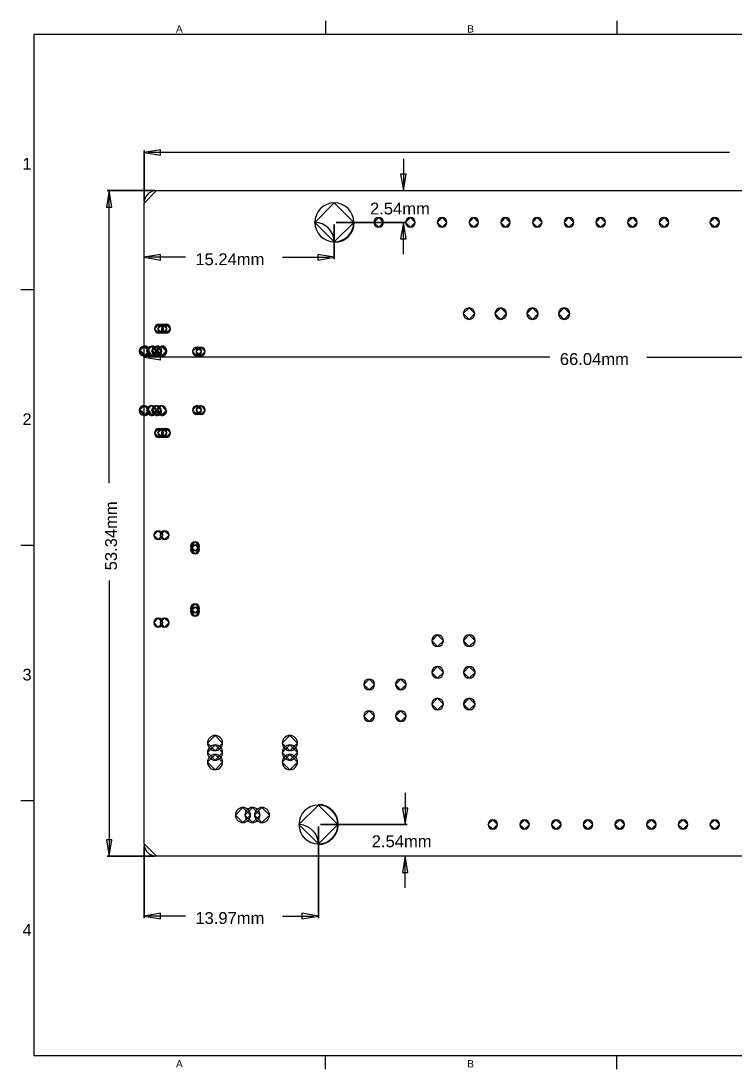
# Model space of a CAD drawing. Header units: inches. Extents: x 0 to 297, y -210 to 0.
# Drawn here: x 0 to 143, y -210 to 0 of the extents above; entities that cross this region are included whole.
import ezdxf

# ---------------------------------------------------------------- set-up
doc = ezdxf.new("R2010")
doc.units = ezdxf.units.IN
doc.header["$MEASUREMENT"] = 0
doc.styles.add('Arial0', font='arial.ttf', dxfattribs={"height": 2.265495})

msp = doc.modelspace()

# ---------------------------------------------------------------- linework, layer by layer
at = {"color": 18, "true_color": 0x000000}
for p, q in [((60.99, 0), (60.99, -2.65)), ((119.33, 0), (119.33, -2.65)), ((2.65, -2.65), (294.35, -2.65)), ((2.65, -207.35), (2.65, -2.65)), ((24.65, -36.5), (27.15, -34)), ((27.15, -34), (268.49, -34)), ((24.65, -164.85), (24.65, -36.5)), ((62.75, -36.45), (58.85, -40.35)), ((66.65, -40.35), (62.75, -36.45)), ((71.64, -39.39), (70.67, -40.35)), ((72.6, -40.35), (71.64, -39.39)), ((77.99, -39.39), (77.02, -40.35)), ((78.95, -40.35), (77.99, -39.39)), ((84.34, -39.39), (83.37, -40.35)), ((85.3, -40.35), (84.34, -39.39)), ((90.69, -39.39), (89.72, -40.35)), ((91.65, -40.35), (90.69, -39.39)), ((97.04, -39.39), (96.07, -40.35)), ((98, -40.35), (97.04, -39.39)), ((103.39, -39.39), (102.42, -40.35)), ((104.35, -40.35), (103.39, -39.39)), ((109.74, -39.39), (108.77, -40.35)), ((110.7, -40.35), (109.74, -39.39)), ((116.09, -39.39), (115.12, -40.35)), ((117.05, -40.35), (116.09, -39.39)), ((122.44, -39.39), (121.47, -40.35)), ((123.4, -40.35), (122.44, -39.39)), ((128.79, -39.39), (127.82, -40.35)), ((129.75, -40.35), (128.79, -39.39)), ((138.95, -39.39), (137.98, -40.35)), ((139.91, -40.35), (138.95, -39.39)), ((58.85, -40.35), (62.75, -44.25)), ((62.75, -44.25), (66.65, -40.35)), ((70.67, -40.35), (71.64, -41.32)), ((71.64, -41.32), (72.6, -40.35)), ((77.02, -40.35), (77.99, -41.32)), ((77.99, -41.32), (78.95, -40.35)), ((83.37, -40.35), (84.34, -41.32)), ((84.34, -41.32), (85.3, -40.35)), ((89.72, -40.35), (90.69, -41.32)), ((90.69, -41.32), (91.65, -40.35)), ((96.07, -40.35), (97.04, -41.32)), ((97.04, -41.32), (98, -40.35)), ((102.42, -40.35), (103.39, -41.32)), ((103.39, -41.32), (104.35, -40.35)), ((108.77, -40.35), (109.74, -41.32)), ((109.74, -41.32), (110.7, -40.35)), ((115.12, -40.35), (116.09, -41.32)), ((116.09, -41.32), (117.05, -40.35)), ((121.47, -40.35), (122.44, -41.32)), ((122.44, -41.32), (123.4, -40.35)), ((127.82, -40.35), (128.79, -41.32)), ((128.79, -41.32), (129.75, -40.35)), ((137.98, -40.35), (138.95, -41.32)), ((138.95, -41.32), (139.91, -40.35)), ((62.75, -44.35), (62.75, -44.35)), ((0, -53.82), (2.65, -53.82)), ((89.73, -57.49), (88.58, -58.64)), ((88.58, -58.64), (89.73, -59.79)), ((90.88, -58.64), (89.73, -57.49)), ((89.73, -59.79), (90.88, -58.64)), ((96.08, -57.49), (94.93, -58.64)), ((94.93, -58.64), (96.08, -59.79)), ((97.23, -58.64), (96.08, -57.49)), ((96.08, -59.79), (97.23, -58.64)), ((102.43, -57.49), (101.28, -58.64)), ((101.28, -58.64), (102.43, -59.79)), ((103.58, -58.64), (102.43, -57.49)), ((102.43, -59.79), (103.58, -58.64)), ((108.78, -57.49), (107.63, -58.64)), ((107.63, -58.64), (108.78, -59.79)), ((109.93, -58.64), (108.78, -57.49)), ((108.78, -59.79), (109.93, -58.64)), ((27.63, -60.77), (26.73, -61.67)), ((28.33, -60.77), (27.43, -61.67)), ((28.53, -61.67), (27.63, -60.77)), ((29.03, -60.77), (28.13, -61.67)), ((29.23, -61.67), (28.33, -60.77)), ((29.93, -61.67), (29.03, -60.77)), ((26.73, -61.67), (27.63, -62.57)), ((27.43, -61.67), (28.33, -62.57)), ((27.63, -62.57), (28.53, -61.67)), ((28.13, -61.67), (29.03, -62.57)), ((28.33, -62.57), (29.23, -61.67)), ((29.03, -62.57), (29.93, -61.67)), ((24.64, -65.2), (23.68, -66.17)), ((23.68, -66.17), (24.64, -67.13)), ((25.6, -66.17), (24.64, -65.2)), ((24.64, -67.13), (25.6, -66.17)), ((26.14, -65.2), (25.18, -66.17)), ((25.18, -66.17), (26.14, -67.13)), ((27.1, -66.17), (26.14, -65.2)), ((26.14, -67.13), (27.1, -66.17)), ((27.14, -65.2), (26.18, -66.17)), ((26.18, -66.17), (27.14, -67.13)), ((28.1, -66.17), (27.14, -65.2)), ((27.14, -67.13), (28.1, -66.17)), ((28.14, -65.2), (27.18, -66.17)), ((27.18, -66.17), (28.14, -67.13)), ((29.1, -66.17), (28.14, -65.2)), ((28.14, -67.13), (29.1, -66.17)), ((35.26, -65.33), (34.36, -66.23)), ((34.36, -66.23), (35.26, -67.13)), ((36.01, -65.33), (35.11, -66.23)), ((35.11, -66.23), (36.01, -67.13)), ((36.16, -66.23), (35.26, -65.33)), ((35.26, -67.13), (36.16, -66.23)), ((36.91, -66.23), (36.01, -65.33)), ((36.01, -67.13), (36.91, -66.23)), ((24.64, -67.23), (24.64, -67.23)), ((26.14, -67.23), (26.14, -67.23)), ((27.14, -67.23), (27.14, -67.23)), ((28.14, -67.23), (28.14, -67.23)), ((24.64, -77.08), (23.68, -78.04)), ((25.6, -78.04), (24.64, -77.08)), ((26.14, -77.08), (25.18, -78.04)), ((27.1, -78.04), (26.14, -77.08)), ((27.14, -77.08), (26.18, -78.04)), ((28.1, -78.04), (27.14, -77.08)), ((28.14, -77.08), (27.18, -78.04)), ((29.1, -78.04), (28.14, -77.08)), ((35.26, -77.08), (34.36, -77.98)), ((36.01, -77.08), (35.11, -77.98)), ((36.16, -77.98), (35.26, -77.08)), ((36.91, -77.98), (36.01, -77.08)), ((23.68, -78.04), (24.64, -79)), ((24.64, -79), (25.6, -78.04)), ((24.64, -79.1), (24.64, -79.1)), ((25.18, -78.04), (26.14, -79)), ((26.14, -79), (27.1, -78.04)), ((26.14, -79.1), (26.14, -79.1)), ((26.18, -78.04), (27.14, -79)), ((27.14, -79), (28.1, -78.04)), ((27.14, -79.1), (27.14, -79.1)), ((27.18, -78.04), (28.14, -79)), ((28.14, -79), (29.1, -78.04)), ((28.14, -79.1), (28.14, -79.1)), ((34.36, -77.98), (35.26, -78.88)), ((35.11, -77.98), (36.01, -78.88)), ((35.26, -78.88), (36.16, -77.98)), ((36.01, -78.88), (36.91, -77.98)), ((27.63, -81.64), (26.73, -82.54)), ((28.33, -81.64), (27.43, -82.54)), ((28.53, -82.54), (27.63, -81.64)), ((29.03, -81.64), (28.13, -82.54)), ((29.23, -82.54), (28.33, -81.64)), ((29.93, -82.54), (29.03, -81.64)), ((26.73, -82.54), (27.63, -83.44)), ((27.43, -82.54), (28.33, -83.44)), ((27.63, -83.44), (28.53, -82.54)), ((28.13, -82.54), (29.03, -83.44)), ((28.33, -83.44), (29.23, -82.54)), ((29.03, -83.44), (29.93, -82.54)), ((27.5, -102.13), (26.6, -103.03)), ((28.4, -103.03), (27.5, -102.13)), ((28.77, -102.13), (27.87, -103.03)), ((29.67, -103.03), (28.77, -102.13)), ((0, -105), (2.65, -105)), ((26.6, -103.03), (27.5, -103.93)), ((27.5, -103.93), (28.4, -103.03)), ((27.87, -103.03), (28.77, -103.93)), ((28.77, -103.93), (29.67, -103.03)), ((34.87, -104.35), (33.97, -105.25)), ((34.87, -104.99), (33.97, -105.89)), ((35.77, -105.25), (34.87, -104.35)), ((35.77, -105.89), (34.87, -104.99)), ((33.97, -105.25), (34.87, -106.15)), ((33.97, -105.89), (34.87, -106.79)), ((34.87, -106.15), (35.77, -105.25)), ((34.87, -106.79), (35.77, -105.89)), ((34.87, -116.8), (33.97, -117.7)), ((34.87, -117.43), (33.97, -118.33)), ((35.77, -117.7), (34.87, -116.8)), ((35.77, -118.33), (34.87, -117.43)), ((27.5, -119.65), (26.6, -120.55)), ((28.4, -120.55), (27.5, -119.65)), ((28.77, -119.65), (27.87, -120.55)), ((29.67, -120.55), (28.77, -119.65)), ((33.97, -117.7), (34.87, -118.6)), ((33.97, -118.33), (34.87, -119.23)), ((34.87, -118.6), (35.77, -117.7)), ((34.87, -119.23), (35.77, -118.33)), ((26.6, -120.55), (27.5, -121.45)), ((27.5, -121.45), (28.4, -120.55)), ((27.87, -120.55), (28.77, -121.45)), ((28.77, -121.45), (29.67, -120.55)), ((83.44, -123), (82.27, -124.17)), ((84.61, -124.17), (83.44, -123)), ((89.79, -123), (88.62, -124.17)), ((90.96, -124.17), (89.79, -123)), ((82.27, -124.17), (83.44, -125.34)), ((83.44, -125.34), (84.61, -124.17)), ((88.62, -124.17), (89.79, -125.34)), ((89.79, -125.34), (90.96, -124.17)), ((83.44, -129.35), (82.27, -130.52)), ((84.61, -130.52), (83.44, -129.35)), ((89.79, -129.35), (88.62, -130.52)), ((90.96, -130.52), (89.79, -129.35)), ((69.73, -131.85), (68.65, -132.94)), ((70.82, -132.94), (69.73, -131.85)), ((76.08, -131.85), (75, -132.94)), ((77.17, -132.94), (76.08, -131.85)), ((82.27, -130.52), (83.44, -131.69)), ((83.44, -131.69), (84.61, -130.52)), ((88.62, -130.52), (89.79, -131.69)), ((89.79, -131.69), (90.96, -130.52)), ((68.65, -132.94), (69.73, -134.02)), ((69.73, -134.02), (70.82, -132.94)), ((75, -132.94), (76.08, -134.02)), ((76.08, -134.02), (77.17, -132.94)), ((83.44, -135.7), (82.27, -136.87)), ((84.61, -136.87), (83.44, -135.7)), ((89.79, -135.7), (88.62, -136.87)), ((90.96, -136.87), (89.79, -135.7)), ((69.73, -138.2), (68.65, -139.29)), ((70.82, -139.29), (69.73, -138.2)), ((76.08, -138.2), (75, -139.29)), ((77.17, -139.29), (76.08, -138.2)), ((82.27, -136.87), (83.44, -138.04)), ((83.44, -138.04), (84.61, -136.87)), ((88.62, -136.87), (89.79, -138.04)), ((89.79, -138.04), (90.96, -136.87)), ((68.65, -139.29), (69.73, -140.37)), ((69.73, -140.37), (70.82, -139.29)), ((75, -139.29), (76.08, -140.37)), ((76.08, -140.37), (77.17, -139.29)), ((38.87, -143.16), (37.34, -144.68)), ((37.34, -144.68), (38.87, -146.21)), ((40.39, -144.68), (38.87, -143.16)), ((38.87, -146.21), (40.39, -144.68)), ((53.86, -143.16), (52.33, -144.68)), ((52.33, -144.68), (53.86, -146.21)), ((55.38, -144.68), (53.86, -143.16)), ((53.86, -146.21), (55.38, -144.68)), ((38.87, -145.06), (37.34, -146.59)), ((37.34, -146.59), (38.87, -148.11)), ((38.87, -146.97), (37.34, -148.49)), ((40.39, -146.59), (38.87, -145.06)), ((38.87, -148.11), (40.39, -146.59)), ((40.39, -148.49), (38.87, -146.97)), ((53.86, -145.06), (52.33, -146.59)), ((52.33, -146.59), (53.86, -148.11)), ((53.86, -146.97), (52.33, -148.49)), ((55.38, -146.59), (53.86, -145.06)), ((53.86, -148.11), (55.38, -146.59)), ((55.38, -148.49), (53.86, -146.97)), ((37.34, -148.49), (38.87, -150.02)), ((38.87, -150.02), (40.39, -148.49)), ((52.33, -148.49), (53.86, -150.02)), ((53.86, -150.02), (55.38, -148.49)), ((0, -156.18), (2.65, -156.18)), ((59.57, -157.1), (55.67, -161)), ((63.47, -161), (59.57, -157.1)), ((44.46, -157.57), (42.93, -159.1)), ((42.93, -159.1), (44.46, -160.62)), ((45.98, -159.1), (44.46, -157.57)), ((44.46, -160.62), (45.98, -159.1)), ((46.36, -157.57), (44.84, -159.1)), ((44.84, -159.1), (46.36, -160.62)), ((47.89, -159.1), (46.36, -157.57)), ((46.36, -160.62), (47.89, -159.1)), ((48.27, -157.57), (46.74, -159.1)), ((46.74, -159.1), (48.27, -160.62)), ((49.79, -159.1), (48.27, -157.57)), ((48.27, -160.62), (49.79, -159.1)), ((55.67, -161), (59.57, -164.9)), ((59.57, -164.9), (63.47, -161)), ((94.5, -160.04), (93.53, -161)), ((93.53, -161), (94.5, -161.97)), ((95.46, -161), (94.5, -160.04)), ((94.5, -161.97), (95.46, -161)), ((100.85, -160.04), (99.88, -161)), ((99.88, -161), (100.85, -161.97)), ((101.81, -161), (100.85, -160.04)), ((100.85, -161.97), (101.81, -161)), ((107.2, -160.04), (106.23, -161)), ((106.23, -161), (107.2, -161.97)), ((108.16, -161), (107.2, -160.04)), ((107.2, -161.97), (108.16, -161)), ((113.55, -160.04), (112.58, -161)), ((112.58, -161), (113.55, -161.97)), ((114.51, -161), (113.55, -160.04)), ((113.55, -161.97), (114.51, -161)), ((119.9, -160.04), (118.93, -161)), ((118.93, -161), (119.9, -161.97)), ((120.86, -161), (119.9, -160.04)), ((119.9, -161.97), (120.86, -161)), ((126.25, -160.04), (125.28, -161)), ((125.28, -161), (126.25, -161.97)), ((127.21, -161), (126.25, -160.04)), ((126.25, -161.97), (127.21, -161)), ((132.6, -160.04), (131.63, -161)), ((131.63, -161), (132.6, -161.97)), ((133.56, -161), (132.6, -160.04)), ((132.6, -161.97), (133.56, -161)), ((138.95, -160.04), (137.98, -161)), ((137.98, -161), (138.95, -161.97)), ((139.91, -161), (138.95, -160.04)), ((138.95, -161.97), (139.91, -161)), ((27.15, -167.35), (24.65, -164.85)), ((59.57, -165), (59.57, -165)), ((269.8, -167.35), (27.15, -167.35)), ((294.35, -207.35), (2.65, -207.35)), ((60.99, -210), (60.99, -207.35)), ((119.33, -210), (119.33, -207.35))]:
    msp.add_line(p, q, dxfattribs=at)
at = {"color": 152, "true_color": 0x007ac0}
for p, q in [((27.95, -25.8), (24.65, -26.35)), ((24.65, -36.1), (24.65, -25.95)), ((24.65, -25.95), (24.65, -36.1)), ((24.65, -26.35), (27.95, -26.9)), ((141.92, -26.35), (25.55, -26.35)), ((27.95, -26.9), (27.95, -25.8)), ((76.59, -27.65), (76.59, -33.1)), ((77.14, -30.7), (76.04, -30.7)), ((76.04, -30.7), (76.59, -34)), ((76.59, -34), (77.14, -30.7)), ((17.65, -34), (17.1, -37.3)), ((26.75, -34), (17.25, -34)), ((17.25, -34), (26.75, -34)), ((18.2, -37.3), (17.65, -34)), ((17.65, -92.63), (17.65, -34.91)), ((76.59, -34), (76.59, -34)), ((17.1, -37.3), (18.2, -37.3)), ((62.75, -40.75), (62.75, -47.75)), ((62.75, -47.75), (62.75, -40.75)), ((63.15, -40.35), (76.99, -40.35)), ((76.99, -40.35), (63.15, -40.35)), ((76.59, -40.35), (76.04, -43.65)), ((77.14, -43.65), (76.59, -40.35)), ((76.59, -46.7), (76.59, -41.26)), ((76.04, -43.65), (77.14, -43.65)), ((27.95, -46.8), (24.65, -47.35)), ((24.65, -47.35), (24.65, -47.35)), ((24.65, -47.35), (27.95, -47.9)), ((32.92, -47.35), (25.55, -47.35)), ((27.95, -47.9), (27.95, -46.8)), ((52.37, -47.35), (61.84, -47.35)), ((62.75, -47.35), (59.45, -46.8)), ((59.45, -46.8), (59.45, -47.9)), ((59.45, -47.9), (62.75, -47.35)), ((27.95, -66.8), (24.65, -67.35)), ((27.95, -67.9), (27.95, -66.8)), ((24.65, -67.35), (24.65, -67.35)), ((24.65, -67.35), (27.95, -67.9)), ((105.92, -67.35), (25.55, -67.35)), ((125.37, -67.35), (188.84, -67.35)), ((17.65, -112.08), (17.65, -166.45)), ((76.94, -154.65), (76.94, -160.1)), ((77.49, -157.7), (76.39, -157.7)), ((76.39, -157.7), (76.94, -161)), ((76.94, -161), (77.49, -157.7)), ((59.57, -161.4), (59.57, -179.75)), ((59.57, -179.75), (59.57, -161.4)), ((59.97, -161), (77.34, -161)), ((77.34, -161), (59.97, -161)), ((18.2, -164.05), (17.1, -164.05)), ((17.1, -164.05), (17.65, -167.35)), ((17.65, -167.35), (18.2, -164.05)), ((24.65, -165.25), (24.65, -179.75)), ((24.65, -179.75), (24.65, -165.25)), ((26.75, -167.35), (17.25, -167.35)), ((17.25, -167.35), (26.75, -167.35)), ((76.94, -167.35), (76.39, -170.65)), ((76.94, -167.35), (76.94, -167.35)), ((77.49, -170.65), (76.94, -167.35)), ((76.94, -173.7), (76.94, -168.26)), ((76.39, -170.65), (77.49, -170.65)), ((27.95, -178.8), (24.65, -179.35)), ((24.65, -179.35), (27.95, -179.9)), ((32.92, -179.35), (25.55, -179.35)), ((27.95, -179.9), (27.95, -178.8)), ((52.37, -179.35), (58.66, -179.35)), ((59.57, -179.35), (56.27, -178.8)), ((56.27, -178.8), (56.27, -179.9)), ((56.27, -179.9), (59.57, -179.35))]:
    msp.add_line(p, q, dxfattribs=at)
at = {"color": 18, "true_color": 0x000000}
for centre, radius, start, end in [((27.15, -36.5), 2.5, 90, 180), ((62.75, -40.35), 4, 270, 270), ((62.75, -40.35), 3.9, 90, 180), ((62.75, -40.35), 3.9, 0, 90), ((71.64, -40.35), 0.962, 90, 180), ((71.64, -40.35), 0.962, 0, 90), ((77.99, -40.35), 0.962, 90, 180), ((77.99, -40.35), 0.962, 0, 90), ((84.34, -40.35), 0.962, 90, 180), ((84.34, -40.35), 0.962, 0, 90), ((90.69, -40.35), 0.962, 90, 180), ((90.69, -40.35), 0.962, 0, 90), ((97.04, -40.35), 0.962, 90, 180), ((97.04, -40.35), 0.962, 0, 90), ((103.39, -40.35), 0.962, 90, 180), ((103.39, -40.35), 0.962, 0, 90), ((109.74, -40.35), 0.962, 90, 180), ((109.74, -40.35), 0.962, 0, 90), ((116.09, -40.35), 0.962, 90, 180), ((116.09, -40.35), 0.962, 0, 90), ((122.44, -40.35), 0.962, 90, 180), ((122.44, -40.35), 0.962, 0, 90), ((128.79, -40.35), 0.962, 90, 180), ((128.79, -40.35), 0.962, 0, 90), ((138.95, -40.35), 0.962, 90, 180), ((138.95, -40.35), 0.962, 0, 90), ((58.75, -44.35), 4, 0, 90), ((62.75, -40.35), 3.9, 180, 270), ((62.75, -40.35), 4, 270, 0), ((62.75, -40.35), 3.9, 270, 0), ((71.64, -40.35), 0.962, 180, 270), ((71.64, -40.35), 0.962, 270, 0), ((77.99, -40.35), 0.962, 180, 270), ((77.99, -40.35), 0.962, 270, 0), ((84.34, -40.35), 0.962, 180, 270), ((84.34, -40.35), 0.962, 270, 0), ((90.69, -40.35), 0.962, 180, 270), ((90.69, -40.35), 0.962, 270, 0), ((97.04, -40.35), 0.962, 180, 270), ((97.04, -40.35), 0.962, 270, 0), ((103.39, -40.35), 0.962, 180, 270), ((103.39, -40.35), 0.962, 270, 0), ((109.74, -40.35), 0.962, 180, 270), ((109.74, -40.35), 0.962, 270, 0), ((116.09, -40.35), 0.962, 180, 270), ((116.09, -40.35), 0.962, 270, 0), ((122.44, -40.35), 0.962, 180, 270), ((122.44, -40.35), 0.962, 270, 0), ((128.79, -40.35), 0.962, 180, 270), ((128.79, -40.35), 0.962, 270, 0), ((138.95, -40.35), 0.962, 180, 270), ((138.95, -40.35), 0.962, 270, 0), ((89.73, -58.64), 1.15, 90, 180), ((89.73, -58.64), 1.15, 180, 270), ((89.73, -58.64), 1.15, 0, 90), ((89.73, -58.64), 1.15, 270, 0), ((96.08, -58.64), 1.15, 90, 180), ((96.08, -58.64), 1.15, 180, 270), ((96.08, -58.64), 1.15, 0, 90), ((96.08, -58.64), 1.15, 270, 0), ((102.43, -58.64), 1.15, 90, 180), ((102.43, -58.64), 1.15, 180, 270), ((102.43, -58.64), 1.15, 0, 90), ((102.43, -58.64), 1.15, 270, 0), ((108.78, -58.64), 1.15, 90, 180), ((108.78, -58.64), 1.15, 180, 270), ((108.78, -58.64), 1.15, 0, 90), ((108.78, -58.64), 1.15, 270, 0), ((27.63, -61.67), 0.9, 90, 180), ((28.33, -61.67), 0.9, 90, 180), ((27.63, -61.67), 0.9, 0, 90), ((29.03, -61.67), 0.9, 90, 180), ((28.33, -61.67), 0.9, 0, 90), ((29.03, -61.67), 0.9, 0, 90), ((27.63, -61.67), 0.9, 180, 270), ((28.33, -61.67), 0.9, 180, 270), ((27.63, -61.67), 0.9, 270, 0), ((29.03, -61.67), 0.9, 180, 270), ((28.33, -61.67), 0.9, 270, 0), ((29.03, -61.67), 0.9, 270, 0), ((23.58, -67.23), 1.06, 0, 90), ((24.64, -66.17), 0.962, 90, 180), ((24.64, -66.17), 0.962, 180, 270), ((24.64, -66.17), 1.06, 270, 90), ((24.64, -66.17), 0.962, 0, 90), ((24.64, -66.17), 1.06, 270, 0), ((24.64, -66.17), 0.962, 270, 0), ((25.08, -67.23), 1.06, 0, 90), ((26.14, -66.17), 0.962, 90, 180), ((26.14, -66.17), 0.962, 180, 270), ((26.08, -67.23), 1.06, 0, 90), ((26.14, -66.17), 1.06, 270, 90), ((26.14, -66.17), 0.962, 0, 90), ((26.14, -66.17), 1.06, 270, 0), ((26.14, -66.17), 0.962, 270, 0), ((27.14, -66.17), 0.962, 90, 180), ((27.14, -66.17), 0.962, 180, 270), ((28.14, -66.17), 1.06, 270, 270), ((27.08, -67.23), 1.06, 0, 90), ((27.14, -66.17), 1.06, 270, 90), ((27.14, -66.17), 0.962, 0, 90), ((27.14, -66.17), 1.06, 270, 0), ((27.14, -66.17), 0.962, 270, 0), ((28.14, -66.17), 0.962, 90, 180), ((28.14, -66.17), 0.962, 180, 270), ((28.14, -66.17), 1.06, 270, 90), ((28.14, -66.17), 0.962, 0, 90), ((28.14, -66.17), 1.06, 270, 0), ((28.14, -66.17), 0.962, 270, 0), ((35.26, -66.23), 0.9, 90, 180), ((35.26, -66.23), 0.9, 180, 270), ((36.01, -66.23), 0.9, 90, 180), ((36.01, -66.23), 0.9, 180, 270), ((35.26, -66.23), 0.9, 0, 90), ((35.26, -66.23), 0.9, 270, 0), ((36.01, -66.23), 0.9, 0, 90), ((36.01, -66.23), 0.9, 270, 0), ((24.64, -68.29), 1.06, 90, 90), ((26.14, -68.29), 1.06, 90, 90), ((27.14, -68.29), 1.06, 90, 90), ((24.64, -78.04), 0.962, 90, 180), ((24.64, -78.04), 0.962, 0, 90), ((26.14, -78.04), 0.962, 90, 180), ((26.14, -78.04), 0.962, 0, 90), ((27.14, -78.04), 0.962, 90, 180), ((27.14, -78.04), 0.962, 0, 90), ((28.14, -78.04), 0.962, 90, 180), ((28.14, -78.04), 0.962, 0, 90), ((35.26, -77.98), 0.9, 90, 180), ((36.01, -77.98), 0.9, 90, 180), ((35.26, -77.98), 0.9, 0, 90), ((36.01, -77.98), 0.9, 0, 90), ((23.58, -79.11), 1.06, 0.5945, 0.5945), ((23.58, -79.1), 1.06, 0, 90), ((24.64, -78.04), 0.962, 180, 270), ((25.08, -79.12), 1.06, 0.8952, 0.8952), ((24.64, -78.04), 1.06, 270, 0), ((24.64, -78.04), 0.962, 270, 0), ((26.08, -79.12), 1.06, 0.8952, 0.8952), ((25.08, -79.1), 1.06, 0, 90), ((26.14, -78.04), 0.962, 180, 270), ((27.08, -79.1), 1.06, 0, 0), ((26.08, -79.1), 1.06, 0, 90), ((26.14, -78.04), 1.06, 270, 0), ((26.14, -78.04), 0.962, 270, 0), ((27.14, -78.04), 0.962, 180, 270), ((27.08, -79.1), 1.06, 0, 90), ((27.14, -78.04), 1.06, 270, 0), ((27.14, -78.04), 0.962, 270, 0), ((28.14, -78.04), 0.962, 180, 270), ((28.14, -78.04), 1.06, 270, 0), ((28.14, -78.04), 0.962, 270, 0), ((35.26, -77.98), 0.9, 180, 270), ((36.01, -77.98), 0.9, 180, 270), ((35.26, -77.98), 0.9, 270, 0), ((36.01, -77.98), 0.9, 270, 0), ((27.63, -82.54), 0.9, 90, 180), ((28.33, -82.54), 0.9, 90, 180), ((27.63, -82.54), 0.9, 0, 90), ((29.03, -82.54), 0.9, 90, 180), ((28.33, -82.54), 0.9, 0, 90), ((29.03, -82.54), 0.9, 0, 90), ((27.63, -82.54), 0.9, 180, 270), ((28.33, -82.54), 0.9, 180, 270), ((27.63, -82.54), 0.9, 270, 0), ((29.03, -82.54), 0.9, 180, 270), ((28.33, -82.54), 0.9, 270, 0), ((29.03, -82.54), 0.9, 270, 0), ((27.5, -103.03), 0.9, 90, 180), ((27.5, -103.03), 0.9, 0, 90), ((28.77, -103.03), 0.9, 90, 180), ((28.77, -103.03), 0.9, 0, 90), ((27.5, -103.03), 0.9, 180, 270), ((27.5, -103.03), 0.9, 270, 0), ((28.77, -103.03), 0.9, 180, 270), ((28.77, -103.03), 0.9, 270, 0), ((34.87, -105.25), 0.9, 90, 180), ((34.87, -105.89), 0.9, 90, 180), ((34.87, -105.25), 0.9, 0, 90), ((34.87, -105.89), 0.9, 0, 90), ((34.87, -105.25), 0.9, 180, 270), ((34.87, -105.89), 0.9, 180, 270), ((34.87, -105.25), 0.9, 270, 0), ((34.87, -105.89), 0.9, 270, 0), ((34.87, -117.7), 0.9, 90, 180), ((34.87, -118.33), 0.9, 90, 180), ((34.87, -117.7), 0.9, 0, 90), ((34.87, -118.33), 0.9, 0, 90), ((27.5, -120.55), 0.9, 90, 180), ((27.5, -120.55), 0.9, 0, 90), ((28.77, -120.55), 0.9, 90, 180), ((28.77, -120.55), 0.9, 0, 90), ((34.87, -117.7), 0.9, 180, 270), ((34.87, -118.33), 0.9, 180, 270), ((34.87, -117.7), 0.9, 270, 0), ((34.87, -118.33), 0.9, 270, 0), ((27.5, -120.55), 0.9, 180, 270), ((27.5, -120.55), 0.9, 270, 0), ((28.77, -120.55), 0.9, 180, 270), ((28.77, -120.55), 0.9, 270, 0), ((83.44, -124.17), 1.17, 90, 180), ((83.44, -124.17), 1.17, 0, 90), ((89.79, -124.17), 1.17, 90, 180), ((89.79, -124.17), 1.17, 0, 90), ((83.44, -124.17), 1.17, 180, 270), ((83.44, -124.17), 1.17, 270, 0), ((89.79, -124.17), 1.17, 180, 270), ((89.79, -124.17), 1.17, 270, 0), ((83.44, -130.52), 1.17, 90, 180), ((83.44, -130.52), 1.17, 0, 90), ((89.79, -130.52), 1.17, 90, 180), ((89.79, -130.52), 1.17, 0, 90), ((69.73, -132.94), 1.09, 90, 180), ((69.73, -132.94), 1.09, 0, 90), ((76.08, -132.94), 1.09, 90, 180), ((76.08, -132.94), 1.09, 0, 90), ((83.44, -130.52), 1.17, 180, 270), ((83.44, -130.52), 1.17, 270, 0), ((89.79, -130.52), 1.17, 180, 270), ((89.79, -130.52), 1.17, 270, 0), ((69.73, -132.94), 1.09, 180, 270), ((69.73, -132.94), 1.09, 270, 0), ((76.08, -132.94), 1.09, 180, 270), ((76.08, -132.94), 1.09, 270, 0), ((83.44, -136.87), 1.17, 90, 180), ((83.44, -136.87), 1.17, 0, 90), ((89.79, -136.87), 1.17, 90, 180), ((89.79, -136.87), 1.17, 0, 90), ((69.73, -139.29), 1.09, 90, 180), ((69.73, -139.29), 1.09, 0, 90), ((76.08, -139.29), 1.09, 90, 180), ((76.08, -139.29), 1.09, 0, 90), ((83.44, -136.87), 1.17, 180, 270), ((83.44, -136.87), 1.17, 270, 0), ((89.79, -136.87), 1.17, 180, 270), ((89.79, -136.87), 1.17, 270, 0), ((69.73, -139.29), 1.09, 180, 270), ((69.73, -139.29), 1.09, 270, 0), ((76.08, -139.29), 1.09, 180, 270), ((76.08, -139.29), 1.09, 270, 0), ((38.87, -144.68), 1.52, 90, 180), ((38.87, -144.68), 1.52, 180, 270), ((38.87, -144.68), 1.52, 0, 90), ((38.87, -144.68), 1.52, 270, 0), ((53.86, -144.68), 1.52, 90, 180), ((53.86, -144.68), 1.52, 180, 270), ((53.86, -144.68), 1.52, 0, 90), ((53.86, -144.68), 1.52, 270, 0), ((38.87, -146.59), 1.52, 90, 180), ((38.87, -146.59), 1.52, 180, 270), ((38.87, -148.49), 1.52, 90, 180), ((38.87, -146.59), 1.52, 0, 90), ((38.87, -146.59), 1.52, 270, 0), ((38.87, -148.49), 1.52, 0, 90), ((53.86, -146.59), 1.52, 90, 180), ((53.86, -146.59), 1.52, 180, 270), ((53.86, -148.49), 1.52, 90, 180), ((53.86, -146.59), 1.52, 0, 90), ((53.86, -146.59), 1.52, 270, 0), ((53.86, -148.49), 1.52, 0, 90), ((38.87, -148.49), 1.52, 180, 270), ((38.87, -148.49), 1.52, 270, 0), ((53.86, -148.49), 1.52, 180, 270), ((53.86, -148.49), 1.52, 270, 0), ((59.57, -161), 3.9, 90, 180), ((59.57, -161), 4, 270, 90), ((59.57, -161), 3.9, 0, 90), ((44.46, -159.1), 1.52, 90, 180), ((44.46, -159.1), 1.52, 180, 270), ((44.46, -159.1), 1.52, 0, 90), ((44.46, -159.1), 1.52, 270, 0), ((46.36, -159.1), 1.52, 90, 180), ((46.36, -159.1), 1.52, 180, 270), ((46.36, -159.1), 1.52, 0, 90), ((46.36, -159.1), 1.52, 270, 0), ((48.27, -159.1), 1.52, 90, 180), ((48.27, -159.1), 1.52, 180, 270), ((48.27, -159.1), 1.52, 0, 90), ((48.27, -159.1), 1.52, 270, 0), ((55.57, -165), 4, 0, 0), ((55.57, -165), 4, 0, 90), ((59.57, -161), 3.9, 180, 270), ((59.57, -161), 4, 270, 0), ((59.57, -161), 3.9, 270, 0), ((94.5, -161), 0.962, 90, 180), ((94.5, -161), 0.962, 180, 270), ((94.5, -161), 0.962, 0, 90), ((94.5, -161), 0.962, 270, 0), ((100.85, -161), 0.962, 90, 180), ((100.85, -161), 0.962, 180, 270), ((100.85, -161), 0.962, 0, 90), ((100.85, -161), 0.962, 270, 0), ((107.2, -161), 0.962, 90, 180), ((107.2, -161), 0.962, 180, 270), ((107.2, -161), 0.962, 0, 90), ((107.2, -161), 0.962, 270, 0), ((113.55, -161), 0.962, 90, 180), ((113.55, -161), 0.962, 180, 270), ((113.55, -161), 0.962, 0, 90), ((113.55, -161), 0.962, 270, 0), ((119.9, -161), 0.962, 90, 180), ((119.9, -161), 0.962, 180, 270), ((119.9, -161), 0.962, 0, 90), ((119.9, -161), 0.962, 270, 0), ((126.25, -161), 0.962, 90, 180), ((126.25, -161), 0.962, 180, 270), ((126.25, -161), 0.962, 0, 90), ((126.25, -161), 0.962, 270, 0), ((132.6, -161), 0.962, 90, 180), ((132.6, -161), 0.962, 180, 270), ((132.6, -161), 0.962, 0, 90), ((132.6, -161), 0.962, 270, 0), ((138.95, -161), 0.962, 90, 180), ((138.95, -161), 0.962, 180, 270), ((138.95, -161), 0.962, 0, 90), ((138.95, -161), 0.962, 270, 0), ((27.15, -164.85), 2.5, 180, 270)]:
    msp.add_arc(centre, radius, start, end, dxfattribs=at)

# ---------------------------------------------------------------- texts
at = {"color": 18, "true_color": 0x000000, "style": 'Arial0'}
for s, height, p in [('A', 1.45, (31.04, -2.32)), ('B', 1.45, (89.38, -2.32)), ('1', 2.34, (0.31, -29.78)), ('2', 2.34, (0.31, -80.96)), ('3', 2.34, (0.31, -132.14)), ('4', 2.34, (0.31, -183.31)), ('A', 1.45, (31.04, -209.67)), ('B', 1.45, (89.38, -209.67))]:
    msp.add_text(s, height=height, dxfattribs=at).set_placement(p)
at = {"color": 12, "true_color": 0xc00000, "style": 'Arial0'}
for s, p in [('2.54mm', (69.9, -38.77)), ('15.24mm', (34.92, -48.93)), ('66.04mm', (107.92, -68.93)), ('2.54mm', (70.25, -165.55)), ('13.97mm', (34.92, -180.93))]:
    msp.add_text(s, height=2.375, dxfattribs=at).set_placement(p)
msp.add_text('53.34mm', height=2.375, rotation=90, dxfattribs=at).set_placement((19.22, -110.08))

doc.saveas('drawing.dxf')
